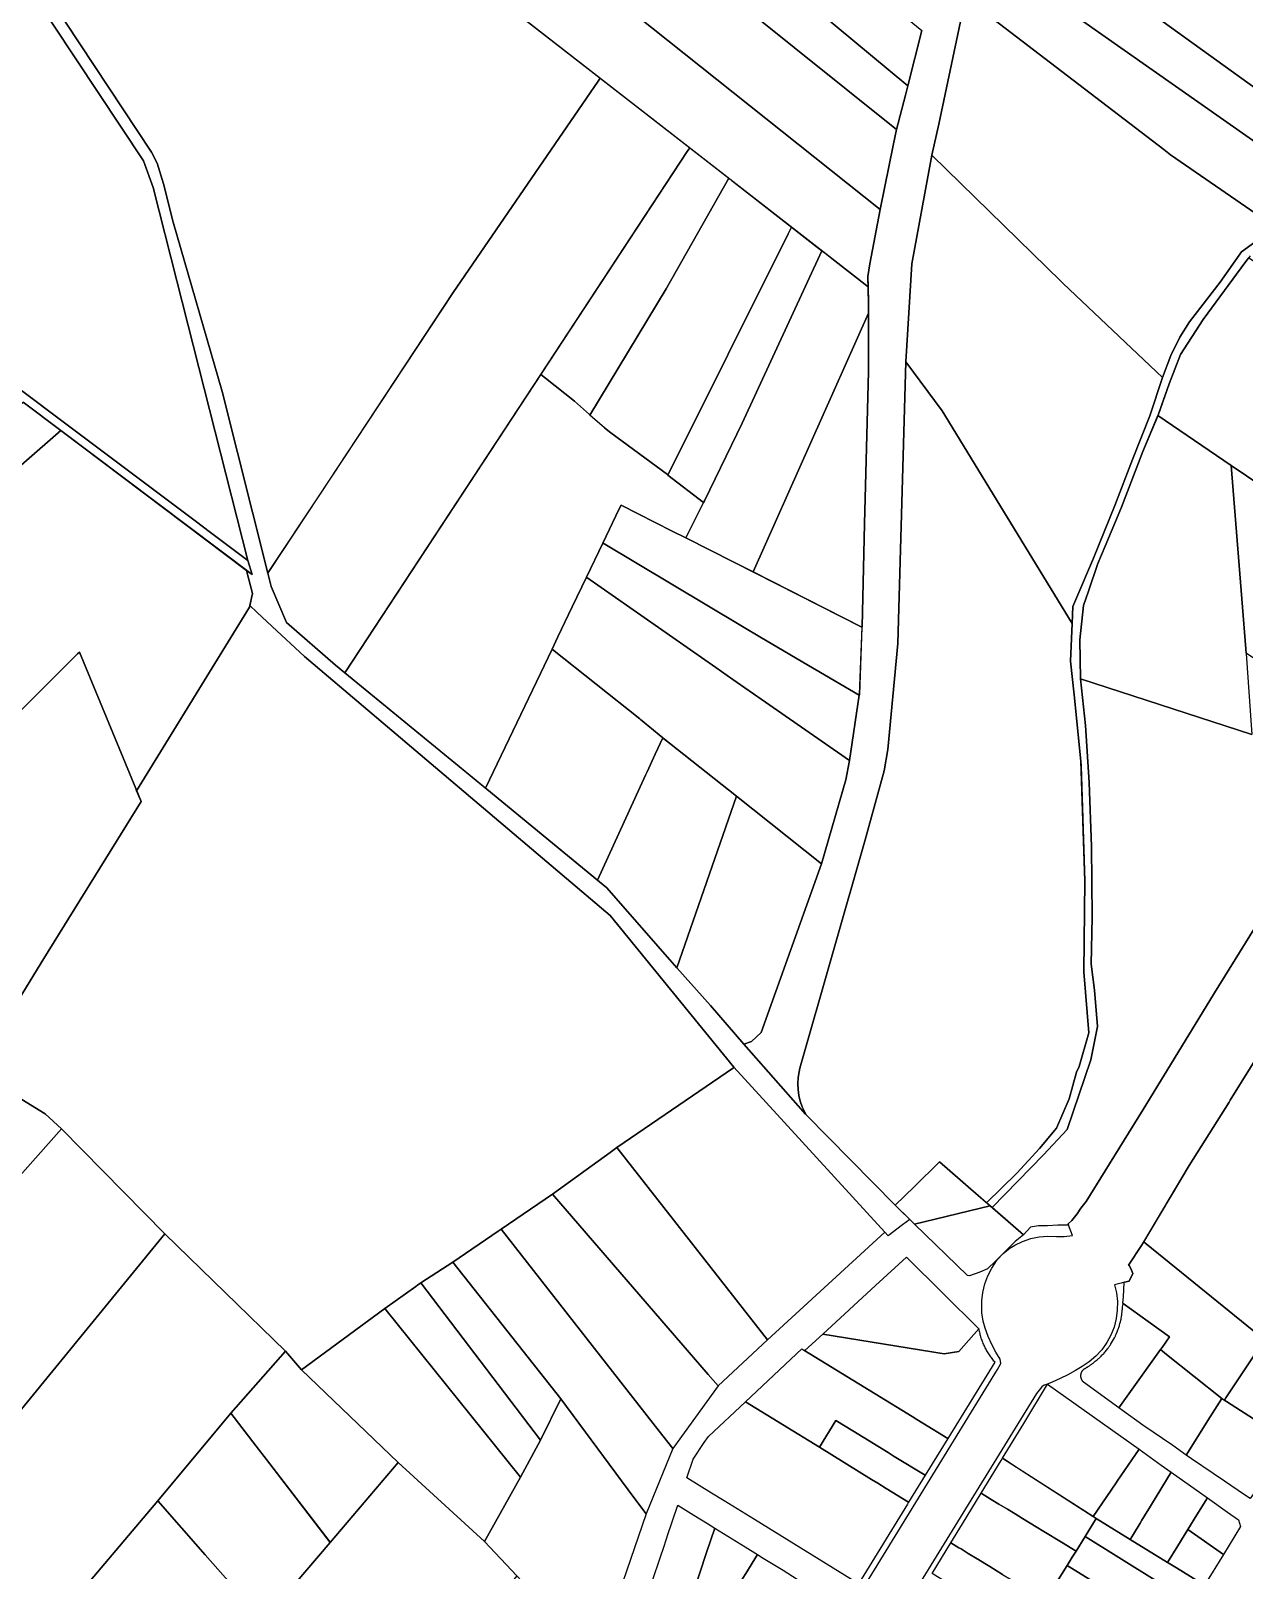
# Model space of a CAD drawing. Header units: metres. Extents: x 3 to 1005126, y 39 to 4383651.
# Drawn here: x 489941 to 490362, y 4371662 to 4372196 of the extents above; entities that cross this region are included whole.
import ezdxf

# ---------------------------------------------------------------- set-up
doc = ezdxf.new("R2010")
doc.units = ezdxf.units.M
doc.header["$MEASUREMENT"] = 0
doc.layers.add('TM_Llucmajor', color=7, linetype='Continuous')

msp = doc.modelspace()

# ---------------------------------------------------------------- linework, layer by layer
at = {"layer": 'TM_Llucmajor', "linetype": 'Continuous', "flags": 128}
for points in [[(489900.69, 4372367.37), (489964.04, 4372315.83), (489989.5, 4372356.96), (490000.4, 4372372.71), (490056.68, 4372333.04), (490047.35, 4372315.96), (490038.74, 4372292.18), (490029.42, 4372266.38), (490081.08, 4372224.07), (490082.29, 4372223.1), (490138.62, 4372179.23), (490137.89, 4372178.17), (490087.73, 4372104.92), (490024.07, 4372008.6), (490023.46, 4372007.69), (490007.61, 4372070.61), (489990.7, 4372129.3), (489990.7, 4372129.3), (489987.36, 4372142.64), (489985.13, 4372149.69), (489983.18, 4372153.59), (489933.53, 4372228.71)], [(489933.53, 4372228.71), (489983.18, 4372153.59), (489985.13, 4372149.69), (489987.36, 4372142.64), (489990.7, 4372129.3), (490007.61, 4372070.61), (490023.46, 4372007.69), (490024.62, 4372003.09), (490029.94, 4371990.6), (490046.95, 4371975.85), (490050.14, 4371973.23), (490099.31, 4371932.87), (490138.33, 4371900.84), (490140.86, 4371898.76), (490142.37, 4371897.04), (490162.7, 4371873.78), (490165.16, 4371871.02), (490176.79, 4371857.97), (490188.33, 4371844.6), (490209.69, 4371820.4), (490209.92, 4371820.17), (490240.79, 4371788.8), (490245.85, 4371783.89), (490243.31, 4371781.97), (490238.38, 4371778.24), (490237.26, 4371779.43), (490184.92, 4371836.66), (490142.03, 4371889.2), (490036.19, 4371978.88), (490024.98, 4371989.29), (490019.71, 4371994.18), (490017.21, 4371996.49), (490018.2, 4372000.66), (490016.14, 4372008.7), (490018.02, 4372007.29), (490016.59, 4372012.16), (489991.96, 4372108.97), (489983.73, 4372141.3), (489980.4, 4372150.53), (489941.31, 4372209.69)], [(489941.31, 4372209.69), (489980.4, 4372150.53), (489983.73, 4372141.3), (489991.96, 4372108.97), (490016.59, 4372012.16), (490003.67, 4372021.85), (489998.35, 4372025.83), (489892.35, 4372105.26)], [(490265.19, 4372207.07), (490255.89, 4372163.26), (490253.51, 4372152.49), (490246.61, 4372114.88), (490244.47, 4372080.95), (490241.72, 4371983.32), (490238.21, 4371946.61), (490236.94, 4371939.31), (490230.41, 4371915.33), (490207.75, 4371836.26), (490207.53, 4371835.03), (490207.21, 4371832.99), (490207.09, 4371830.94), (490207.09, 4371830.83), (490207.17, 4371828.88), (490207.45, 4371826.84), (490207.93, 4371824.84), (490208.59, 4371822.93), (490208.6, 4371822.89), (490208.69, 4371822.69), (490209.46, 4371821.02), (490209.92, 4371820.17), (490209.69, 4371820.4), (490188.33, 4371844.6), (490190.99, 4371845.5), (490194.35, 4371848.59), (490215.29, 4371907.03), (490223.7, 4371936.11), (490225.02, 4371942.8), (490225.03, 4371942.85), (490228.37, 4371965.46), (490228.38, 4371965.57), (490228.39, 4371965.76), (490229.31, 4371989.17), (490229.31, 4371989.19), (490230.22, 4372024.78), (490231.56, 4372077.55), (490231.56, 4372096.88), (490231.56, 4372097.78), (490231.56, 4372101.37), (490231.32, 4372110.49), (490232.05, 4372114.9), (490235.58, 4372133.66), (490240.21, 4372156.46), (490241.22, 4372161.42), (490244.34, 4372173.3), (490245.19, 4372176.51), (490249.99, 4372195.67)], [(490363.76, 4372117.64), (490360.7, 4372113.5), (490347.48, 4372095.61), (490339.66, 4372083.46), (490335.72, 4372073.3), (490331.86, 4372062.44), (490326.58, 4372049.89), (490319.15, 4372030.54), (490313.52, 4372017.04), (490311.02, 4372011.05), (490307.78, 4372001.49), (490306.02, 4371996.52), (490304.73, 4371984.65), (490304.97, 4371971.15), (490306.7, 4371955.01), (490308.02, 4371935.24), (490308.81, 4371913.11), (490309.07, 4371888.61), (490308.68, 4371872.27), (490309.86, 4371863.31), (490310.92, 4371850.66), (490308.6, 4371839.15), (490300.37, 4371815.09), (490292.21, 4371806.27), (490274.44, 4371787.97), (490273.71, 4371788.6), (490272.47, 4371789.68), (490282.99, 4371799.94), (490290.74, 4371808.46), (490296.69, 4371815.49), (490301.04, 4371825.63), (490303.57, 4371834.86), (490304.51, 4371836.82), (490307.87, 4371848.49), (490306.13, 4371869.62), (490306.48, 4371901.18), (490305.14, 4371942.62), (490302.75, 4371965.55), (490301.56, 4371977.27), (490302.13, 4371990.34), (490302.36, 4371996.15), (490303.41, 4371998.61), (490309.47, 4372012.88), (490316.94, 4372031.13), (490322.97, 4372047.12), (490328.96, 4372062.23), (490333.42, 4372075.47), (490336.29, 4372083.18), (490339.38, 4372089.43), (490342.75, 4372094.82), (490353.33, 4372108.55), (490360.81, 4372119.01), (490372.59, 4372127.62)], [(489892.35, 4372105.26), (489998.35, 4372025.83), (490003.67, 4372021.85), (490016.59, 4372012.16), (490018.02, 4372007.29), (489951.75, 4372057.19), (489938.7, 4372066.93)], [(490367.19, 4371887.85), (490351.46, 4371862.35), (490349.84, 4371859.71), (490326.7, 4371821.99), (490306.95, 4371790.1), (490305.11, 4371787.73), (490303.82, 4371785.87), (490301.96, 4371783.52), (490300.74, 4371782.34), (490300.89, 4371781.95), (490297.11, 4371781.95), (490293.55, 4371781.72), (490290.46, 4371781.72), (490287.67, 4371781.19), (490285.28, 4371778.56), (490274.44, 4371787.97), (490292.21, 4371806.27), (490300.37, 4371815.09), (490308.6, 4371839.15), (490310.92, 4371850.66), (490309.86, 4371863.31), (490308.68, 4371872.27), (490309.07, 4371888.61), (490308.81, 4371913.11), (490308.02, 4371935.24), (490306.7, 4371955.01), (490304.97, 4371971.15), (490364.3, 4371951.9)], [(490209.34, 4371623.08), (490276.2, 4371731.95), (490276.85, 4371733), (490277.44, 4371733.97), (490277.17, 4371735.53), (490275.67, 4371737.96), (490274.26, 4371740.61), (490273.04, 4371743.35), (490272.01, 4371746.17), (490271.33, 4371748.63), (490270.87, 4371751.59), (490270.77, 4371754.59), (490270.82, 4371755.65), (490271.19, 4371758.63), (490271.89, 4371761.54), (490272.92, 4371764.36), (490274.26, 4371767.04), (490275.89, 4371769.56), (490276.13, 4371769.86), (490278.19, 4371772.04), (490280.54, 4371773.89), (490282.24, 4371774.94), (490284.94, 4371776.25), (490287.78, 4371777.23), (490290.71, 4371777.86), (490293.69, 4371778.12), (490296.69, 4371778.03), (490298.89, 4371777.99), (490299.29, 4371777.95), (490302.24, 4371778.37), (490300.89, 4371781.95), (490300.74, 4371782.34), (490301.96, 4371783.52), (490303.82, 4371785.87), (490305.11, 4371787.73), (490306.95, 4371790.1), (490326.7, 4371821.99), (490349.84, 4371859.71), (490351.46, 4371862.35), (490367.19, 4371887.85)], [(490370.95, 4371847.83), (490356.88, 4371825.18), (490356.45, 4371824.48), (490342.68, 4371802.59), (490326.08, 4371774.81), (490321.64, 4371768.02), (490321.98, 4371767.77), (490322.61, 4371766.34), (490323.16, 4371765.11), (490321.87, 4371762.5), (490320.19, 4371762.1), (490319.05, 4371761.82), (490316.77, 4371761.24), (490316.92, 4371760.72), (490317.43, 4371758.47), (490317.78, 4371755.5), (490317.75, 4371752.5), (490317.36, 4371749.53), (490316.61, 4371746.62), (490315.52, 4371743.83), (490314.08, 4371741.2), (490312.34, 4371738.76), (490310.31, 4371736.55), (490308.03, 4371734.61), (490305.52, 4371732.96), (490303.25, 4371731.56), (490300.63, 4371730.1), (490297.95, 4371728.76), (490295.21, 4371727.55), (490293.19, 4371726.76), (490292.41, 4371726.46), (490291.63, 4371725.92), (490289.75, 4371723.61), (490216.55, 4371604.62)], [(490278.03, 4371660.95), (490273.58, 4371663.66), (490271.89, 4371664.69), (490269.4, 4371666.21), (490269.18, 4371666.34), (490266.11, 4371668.22), (490264.37, 4371669.28), (490263.61, 4371669.74), (490263.61, 4371669.74), (490262.88, 4371670.19), (490260.1, 4371671.88), (490264.12, 4371678.46), (490270.59, 4371689.06), (490274.1, 4371686.92), (490276.75, 4371685.3), (490279.67, 4371683.52), (490282.37, 4371681.87), (490284.95, 4371680.3), (490289.68, 4371677.41), (490292.27, 4371675.82), (490298.38, 4371672.09), (490303.44, 4371669), (490302.1, 4371666.86), (490300.35, 4371664.05), (490294.92, 4371655.31)]]:
    msp.add_lwpolyline(points, dxfattribs=at)
for points in [[(490245.19, 4372176.51), (490056.68, 4372333.04), (490066.16, 4372346.17), (490207.6, 4372230.37), (490249.99, 4372195.67), (490245.19, 4372176.51)], [(490241.22, 4372161.42), (490047.71, 4372316.61), (490056.68, 4372333.04), (490245.19, 4372176.51), (490244.34, 4372173.3), (490241.22, 4372161.42)], [(490235.58, 4372133.66), (490072.12, 4372263.96), (490070.65, 4372265.13), (490038.74, 4372292.18), (490047.35, 4372315.96), (490047.71, 4372316.61), (490241.22, 4372161.42), (490240.21, 4372156.46), (490235.58, 4372133.66)], [(490274.23, 4372245.65), (490276.61, 4372255.26), (490328.6, 4372319.4), (490331.07, 4372317.59), (490436.55, 4372240.5), (490499.3, 4372193.31), (490466.34, 4372189.53), (490458.5, 4372186.2), (490446.57, 4372178.64), (490423.12, 4372160.67), (490403.85, 4372148.16), (490273.38, 4372242.2), (490274.23, 4372245.65)], [(490082.29, 4372223.1), (490081.08, 4372224.07), (490029.42, 4372266.38), (490038.74, 4372292.18), (490070.65, 4372265.13), (490072.12, 4372263.96), (490235.58, 4372133.66), (490232.05, 4372114.9), (490231.32, 4372110.49), (490231.41, 4372106.95), (490219.92, 4372115.91), (490082.29, 4372223.1)], [(490273.38, 4372242.2), (490403.85, 4372148.16), (490397.52, 4372143.89), (490390.51, 4372139.48), (490390.06, 4372139.8), (490269.08, 4372224.82), (490273.38, 4372242.2)], [(490372.59, 4372127.62), (490336.22, 4372152.63), (490333.84, 4372154.46), (490265.19, 4372207.07), (490269.08, 4372224.82), (490390.06, 4372139.8), (490390.51, 4372139.48), (490385.34, 4372135.97), (490372.59, 4372127.62)], [(490333.42, 4372075.47), (490298.94, 4372108.11), (490298.34, 4372108.7), (490253.51, 4372152.49), (490255.89, 4372163.26), (490265.19, 4372207.07), (490333.84, 4372154.46), (490336.22, 4372152.63), (490372.59, 4372127.62), (490360.81, 4372119.01), (490353.33, 4372108.55), (490342.75, 4372094.82), (490339.38, 4372089.43), (490336.29, 4372083.18), (490333.42, 4372075.47)], [(490050.14, 4371973.23), (490046.95, 4371975.85), (490029.94, 4371990.6), (490024.62, 4372003.09), (490023.46, 4372007.69), (490024.07, 4372008.6), (490041.2, 4372034.52), (490087.73, 4372104.92), (490137.89, 4372178.17), (490138.62, 4372179.23), (490169.63, 4372155.08), (490168.76, 4372153.75), (490050.14, 4371973.23)], [(490161.52, 4372106.16), (490135.07, 4372062.49), (490134.91, 4372062.63), (490129.66, 4372067.31), (490119.62, 4372075.24), (490118.02, 4372076.53), (490168.76, 4372153.75), (490169.63, 4372155.08), (490183.19, 4372144.52), (490161.52, 4372106.16)], [(490302.13, 4371990.34), (490257.12, 4372063.9), (490244.47, 4372080.95), (490246.61, 4372114.88), (490253.51, 4372152.49), (490298.34, 4372108.7), (490298.94, 4372108.11), (490333.42, 4372075.47), (490328.96, 4372062.23), (490322.97, 4372047.12), (490316.94, 4372031.13), (490309.47, 4372012.88), (490303.41, 4371998.61), (490302.36, 4371996.15), (490302.13, 4371990.34)], [(490161.52, 4372106.16), (490183.19, 4372144.52), (490183.35, 4372144.39), (490184.25, 4372143.69), (490184.92, 4372143.17), (490204.88, 4372127.62), (490203.72, 4372125.21), (490162.08, 4372041.7), (490161.88, 4372041.86), (490142.27, 4372056.39), (490140.05, 4372058.04), (490135.95, 4372061.7), (490135.07, 4372062.49), (490161.52, 4372106.16)], [(490187.8, 4372059.67), (490174.69, 4372032.79), (490174.38, 4372032.17), (490162.08, 4372041.7), (490203.72, 4372125.21), (490204.88, 4372127.62), (490213.94, 4372120.56), (490215.42, 4372119.41), (490187.8, 4372059.67)], [(490191.58, 4372008.2), (490191.56, 4372008.16), (490184.93, 4372011.51), (490168.23, 4372019.95), (490174.38, 4372032.17), (490174.69, 4372032.79), (490187.8, 4372059.67), (490215.42, 4372119.41), (490216.53, 4372118.55), (490219.92, 4372115.91), (490231.41, 4372106.95), (490231.56, 4372101.37), (490231.56, 4372097.78), (490191.58, 4372008.2)], [(490362.61, 4372116.09), (490363.28, 4372117), (490397.34, 4372095.12), (490434.96, 4372072.39), (490428.44, 4372062.74), (490394.32, 4372019.95), (490357.24, 4372045.08), (490331.8, 4372062.31), (490331.86, 4372062.44), (490333.04, 4372065.76), (490335.72, 4372073.3), (490339.66, 4372083.46), (490347.48, 4372095.61), (490360.7, 4372113.5), (490362.61, 4372116.09)], [(490191.58, 4372008.2), (490231.56, 4372097.78), (490231.56, 4372096.88), (490231.56, 4372077.55), (490230.22, 4372024.78), (490229.31, 4371989.19), (490229.31, 4371989.17), (490229.3, 4371989.07), (490191.56, 4372008.16), (490191.58, 4372008.2)], [(490163.59, 4372022.3), (490145.82, 4372031.28), (490145.21, 4372029.99), (490139.53, 4372018.15), (490133.85, 4372006.31), (490128.94, 4371996.06), (490123.99, 4371985.73), (490121.94, 4371981.46), (490098.83, 4371933.26), (490050.14, 4371973.23), (490118.02, 4372076.53), (490119.62, 4372075.24), (490129.66, 4372067.31), (490140.05, 4372058.04), (490142.27, 4372056.39), (490161.88, 4372041.86), (490162.08, 4372041.7), (490174.38, 4372032.17), (490168.23, 4372019.95), (490163.59, 4372022.3)], [(490207.53, 4371835.03), (490207.75, 4371836.26), (490230.41, 4371915.33), (490236.94, 4371939.31), (490238.21, 4371946.61), (490241.72, 4371983.32), (490244.47, 4372080.95), (490257.12, 4372063.9), (490302.13, 4371990.34), (490301.56, 4371977.27), (490302.75, 4371965.55), (490305.14, 4371942.62), (490305.2, 4371940.89), (490306.48, 4371901.18), (490306.13, 4371869.62), (490307.87, 4371848.49), (490304.51, 4371836.82), (490303.57, 4371834.86), (490301.04, 4371825.63), (490296.69, 4371815.49), (490290.74, 4371808.46), (490282.99, 4371799.94), (490272.47, 4371789.68), (490263.34, 4371797.6), (490256.19, 4371803.82), (490247.38, 4371795.23), (490240.79, 4371788.8), (490209.92, 4371820.17), (490209.46, 4371821.02), (490208.69, 4371822.69), (490208.6, 4371822.89), (490208.59, 4371822.93), (490207.93, 4371824.84), (490207.45, 4371826.84), (490207.17, 4371828.88), (490207.09, 4371830.83), (490207.09, 4371830.94), (490207.21, 4371832.99), (490207.53, 4371835.03)], [(489775.31, 4371912.54), (489767.83, 4371916.46), (489938.7, 4372066.93), (489951.75, 4372057.19), (489870.13, 4371985.94), (489778.56, 4371907.53), (489778.05, 4371910.05), (489775.31, 4371912.54)], [(490357.24, 4372045.08), (490362.28, 4371981.57), (490364.3, 4371951.9), (490304.97, 4371971.15), (490304.73, 4371984.65), (490306.02, 4371996.52), (490307.78, 4372001.49), (490311.02, 4372011.05), (490313.52, 4372017.04), (490319.15, 4372030.54), (490326.58, 4372049.89), (490331.8, 4372062.31), (490357.24, 4372045.08)], [(489978.02, 4371932.38), (489977.72, 4371933.11), (489958.22, 4371980.4), (489957.57, 4371979.75), (489899.19, 4371921.6), (489847.5, 4371870.82), (489815.71, 4371888.01), (489810.04, 4371891.08), (489778.56, 4371907.53), (489870.13, 4371985.94), (489951.75, 4372057.19), (490016.14, 4372008.7), (490018.2, 4372000.66), (490017.09, 4371995.95), (489978.02, 4371932.38)], [(490418.82, 4371969.62), (490406.89, 4371949.9), (490406.48, 4371950.15), (490362.39, 4371980.02), (490362.28, 4371981.57), (490357.24, 4372045.08), (490394.32, 4372019.95), (490403.61, 4372013.2), (490433.49, 4371992.87), (490432.09, 4371991.17), (490428.78, 4371986.09), (490418.82, 4371969.62)], [(490168.23, 4372019.95), (490184.93, 4372011.51), (490229.3, 4371989.07), (490228.39, 4371965.76), (490228.38, 4371965.57), (490228.37, 4371965.46), (490213.02, 4371974.48), (490212.79, 4371974.61), (490193.94, 4371985.69), (490188.43, 4371988.94), (490187.29, 4371989.61), (490139.66, 4372018.07), (490139.53, 4372018.15), (490145.21, 4372029.99), (490145.82, 4372031.28), (490163.59, 4372022.3), (490168.23, 4372019.95)], [(490139.66, 4372018.07), (490187.29, 4371989.61), (490188.43, 4371988.94), (490193.94, 4371985.69), (490212.79, 4371974.61), (490213.02, 4371974.48), (490228.37, 4371965.46), (490225.03, 4371942.85), (490195.83, 4371963.08), (490184.57, 4371970.93), (490178.68, 4371975.04), (490134.03, 4372006.19), (490133.85, 4372006.31), (490139.53, 4372018.15), (490139.66, 4372018.07)], [(490160.3, 4371950.72), (490154.54, 4371955.46), (490153.14, 4371956.61), (490152.72, 4371956.96), (490152.32, 4371957.23), (490122.11, 4371981.32), (490121.94, 4371981.46), (490123.99, 4371985.73), (490128.94, 4371996.06), (490133.85, 4372006.31), (490134.03, 4372006.19), (490178.68, 4371975.04), (490184.57, 4371970.93), (490195.83, 4371963.08), (490225.03, 4371942.85), (490225.02, 4371942.8), (490223.7, 4371936.11), (490215.29, 4371907.03), (490185.81, 4371930.44), (490162.59, 4371948.83), (490160.3, 4371950.72)], [(490024.98, 4371989.29), (490036.19, 4371978.88), (490142.03, 4371889.2), (490184.92, 4371836.66), (490184.84, 4371836.37), (490144.36, 4371808.76), (490142.08, 4371807.11), (490122.09, 4371792.68), (490104.29, 4371780.55), (490103.26, 4371779.84), (490087.56, 4371769.08), (490076.49, 4371761.98), (490075.32, 4371761.13), (490074.72, 4371760.7), (490064.04, 4371753), (490035.15, 4371731.81), (490029.54, 4371738.2), (489987.75, 4371778.95), (489951.99, 4371815.27), (489946.32, 4371820.45), (489922.02, 4371835.41), (489945.92, 4371874.29), (489979.56, 4371928.63), (489978.02, 4371932.38), (490017.09, 4371995.95), (490017.21, 4371996.49), (490019.71, 4371994.18), (490024.98, 4371989.29)], [(490137.64, 4371901.41), (490099.31, 4371932.87), (490098.83, 4371933.26), (490121.94, 4371981.46), (490122.11, 4371981.32), (490152.32, 4371957.23), (490152.72, 4371956.96), (490153.14, 4371956.61), (490160.3, 4371950.72), (490157.71, 4371945.07), (490154.89, 4371938.95), (490154.33, 4371937.72), (490137.64, 4371901.41)], [(489907.75, 4371841.71), (489847.5, 4371870.82), (489899.19, 4371921.6), (489957.57, 4371979.75), (489958.22, 4371980.4), (489977.72, 4371933.11), (489979.56, 4371928.63), (489945.92, 4371874.29), (489922.02, 4371835.41), (489907.75, 4371841.71)], [(490160.59, 4371950.48), (490162.59, 4371948.83), (490185.81, 4371930.44), (490165.16, 4371871.02), (490162.7, 4371873.78), (490142.37, 4371897.04), (490140.86, 4371898.76), (490138.33, 4371900.84), (490137.64, 4371901.41), (490154.33, 4371937.72), (490154.89, 4371938.95), (490157.71, 4371945.07), (490160.3, 4371950.72), (490160.59, 4371950.48)], [(490188.33, 4371844.6), (490176.79, 4371857.97), (490165.16, 4371871.02), (490185.81, 4371930.44), (490215.29, 4371907.03), (490194.35, 4371848.59), (490190.99, 4371845.5), (490188.33, 4371844.6)], [(490356.88, 4371825.18), (490370.95, 4371847.83), (490372.11, 4371850.22), (490372.61, 4371851.04), (490372.98, 4371850.77), (490378.94, 4371846.31), (490408.14, 4371824.51), (490416.6, 4371818.2), (490415.94, 4371817.27), (490368.78, 4371742.15), (490327.78, 4371775.44), (490326.88, 4371776.15), (490342.68, 4371802.59), (490356.45, 4371824.48), (490356.88, 4371825.18)], [(489862.68, 4371714.72), (489821.77, 4371751.56), (489866.01, 4371797.93), (489907.75, 4371841.71), (489922.02, 4371835.41), (489946.32, 4371820.45), (489951.99, 4371815.27), (489862.68, 4371714.72)], [(490196.6, 4371742.15), (490144.36, 4371808.76), (490184.84, 4371836.37), (490184.92, 4371836.66), (490237.26, 4371779.43), (490196.6, 4371742.15)], [(489901.32, 4371673.22), (489862.68, 4371714.72), (489951.99, 4371815.27), (489987.75, 4371778.95), (489901.32, 4371673.22)], [(490415.94, 4371817.27), (490416.6, 4371818.2), (490443.12, 4371798.4), (490442.6, 4371797.67), (490442.21, 4371797.12), (490406.41, 4371746.09), (490378.13, 4371707.16), (490377.76, 4371706.57), (490377.5, 4371706.73), (490355.57, 4371720.85), (490354.85, 4371721.31), (490355.29, 4371722.04), (490368.78, 4371742.15), (490415.94, 4371817.27)], [(490176.04, 4371730.2), (490122.09, 4371792.68), (490142.08, 4371807.11), (490144.36, 4371808.76), (490196.6, 4371742.15), (490179.49, 4371726.2), (490176.04, 4371730.2)], [(490247.49, 4371782.3), (490240.79, 4371788.8), (490247.38, 4371795.23), (490256.19, 4371803.82), (490263.34, 4371797.6), (490266.07, 4371795.23), (490273.71, 4371788.6), (490247.49, 4371782.3)], [(490159.05, 4371710.58), (490104.29, 4371780.55), (490122.09, 4371792.68), (490176.04, 4371730.2), (490179.49, 4371726.2), (490163.77, 4371704.57), (490159.05, 4371710.58)], [(490279.08, 4371773.02), (490275.66, 4371769.55), (490272.76, 4371766.82), (490270.14, 4371765.63), (490266.6, 4371764.37), (490265.84, 4371764.51), (490247.49, 4371782.3), (490273.71, 4371788.6), (490285.28, 4371778.56), (490282.31, 4371776.29), (490279.08, 4371773.02)], [(489941.68, 4371631.98), (489901.32, 4371673.22), (489987.75, 4371778.95), (490029.54, 4371738.2), (490010.61, 4371716.83), (489985.32, 4371686.47), (489960.62, 4371657.15), (489941.68, 4371631.98)], [(490124.98, 4371721.77), (490087.56, 4371769.08), (490103.26, 4371779.84), (490104.29, 4371780.55), (490159.05, 4371710.58), (490163.77, 4371704.57), (490154.52, 4371681.89), (490150.3, 4371687.58), (490124.98, 4371721.77)], [(490322.61, 4371766.34), (490321.98, 4371767.77), (490321.64, 4371768.02), (490326.08, 4371774.81), (490326.88, 4371776.15), (490327.78, 4371775.44), (490368.78, 4371742.15), (490355.29, 4371722.04), (490354.85, 4371721.31), (490354.74, 4371721.38), (490354.01, 4371721.86), (490334.78, 4371737.15), (490332.72, 4371738.79), (490333.23, 4371739.51), (490335.87, 4371743.19), (490328.46, 4371748.51), (490319.72, 4371754.79), (490319.61, 4371754.87), (490319.86, 4371757.13), (490320.17, 4371762.07), (490320.19, 4371762.1), (490321.87, 4371762.5), (490323.16, 4371765.11), (490322.61, 4371766.34)], [(490117.91, 4371707.44), (490076.49, 4371761.98), (490087.56, 4371769.08), (490124.98, 4371721.77), (490117.91, 4371707.44)], [(490233.97, 4371760.98), (490244.71, 4371770.85), (490257.39, 4371758.26), (490269.75, 4371745.98), (490262.88, 4371738.1), (490257.72, 4371737.31), (490215.68, 4371744.18), (490233.97, 4371760.98)], [(490111.02, 4371694.67), (490064.04, 4371753), (490074.72, 4371760.7), (490075.32, 4371761.13), (490076.49, 4371761.98), (490117.91, 4371707.44), (490111.02, 4371694.67)], [(490068.64, 4371699.69), (490035.15, 4371731.81), (490064.04, 4371753), (490111.02, 4371694.67), (490098.53, 4371672.36), (490068.64, 4371699.69)], [(490319.09, 4371749.63), (490319.18, 4371750.13), (490319.21, 4371750.31), (490319.24, 4371750.5), (490319.26, 4371750.68), (490319.29, 4371750.87), (490319.31, 4371751.04), (490319.34, 4371751.27), (490319.35, 4371751.39), (490319.37, 4371751.5), (490319.37, 4371751.57), (490319.41, 4371751.82), (490319.44, 4371752.13), (490319.48, 4371752.48), (490319.52, 4371752.85), (490319.55, 4371753.22), (490319.59, 4371753.59), (490319.64, 4371754.07), (490319.72, 4371754.79), (490328.46, 4371748.51), (490335.87, 4371743.19), (490333.23, 4371739.51), (490332.72, 4371738.79), (490322.86, 4371725.07), (490318.27, 4371718.67), (490306.07, 4371727.51), (490305.98, 4371727.59), (490305.92, 4371727.66), (490305.85, 4371727.74), (490305.81, 4371727.8), (490305.79, 4371727.82), (490305.72, 4371727.9), (490305.66, 4371727.99), (490305.6, 4371728.09), (490305.54, 4371728.17), (490305.49, 4371728.25), (490305.45, 4371728.32), (490305.41, 4371728.41), (490305.36, 4371728.51), (490305.32, 4371728.63), (490305.27, 4371728.75), (490305.23, 4371728.87), (490305.2, 4371728.99), (490305.17, 4371729.1), (490305.15, 4371729.24), (490305.14, 4371729.33), (490305.12, 4371729.44), (490305.12, 4371729.55), (490305.11, 4371729.66), (490305.12, 4371729.78), (490305.12, 4371729.9), (490305.14, 4371730.03), (490305.15, 4371730.15), (490305.17, 4371730.26), (490305.21, 4371730.46), (490305.23, 4371730.55), (490305.26, 4371730.63), (490305.29, 4371730.72), (490305.31, 4371730.8), (490305.34, 4371730.88), (490305.38, 4371730.96), (490305.41, 4371731.03), (490305.45, 4371731.11), (490305.49, 4371731.18), (490305.54, 4371731.26), (490305.6, 4371731.35), (490305.66, 4371731.45), (490305.74, 4371731.56), (490305.83, 4371731.67), (490305.92, 4371731.77), (490306.02, 4371731.87), (490306.11, 4371731.95), (490306.19, 4371732.02), (490306.27, 4371732.08), (490306.34, 4371732.13), (490306.41, 4371732.17), (490306.48, 4371732.22), (490306.57, 4371732.28), (490306.67, 4371732.34), (490306.78, 4371732.41), (490306.8, 4371732.42), (490306.91, 4371732.48), (490307.05, 4371732.57), (490307.2, 4371732.66), (490307.37, 4371732.76), (490307.53, 4371732.87), (490307.7, 4371732.97), (490308.06, 4371733.21), (490308.26, 4371733.34), (490308.46, 4371733.48), (490308.64, 4371733.6), (490308.79, 4371733.71), (490308.92, 4371733.81), (490309.06, 4371733.9), (490309.2, 4371734.01), (490309.35, 4371734.12), (490309.52, 4371734.25), (490309.7, 4371734.39), (490309.9, 4371734.55), (490310.13, 4371734.74), (490310.42, 4371734.97), (490310.81, 4371735.31), (490311.9, 4371736.32), (490312.15, 4371736.56), (490312.41, 4371736.82), (490312.67, 4371737.09), (490312.92, 4371737.35), (490313.15, 4371737.6), (490313.38, 4371737.86), (490313.61, 4371738.13), (490313.87, 4371738.43), (490314.12, 4371738.74), (490314.34, 4371739.03), (490314.53, 4371739.27), (490314.68, 4371739.48), (490314.81, 4371739.66), (490314.93, 4371739.84), (490315.06, 4371740.02), (490315.2, 4371740.22), (490315.35, 4371740.46), (490315.48, 4371740.66), (490315.55, 4371740.76), (490315.79, 4371741.17), (490316.1, 4371741.7), (490316.44, 4371742.29), (490316.74, 4371742.85), (490316.97, 4371743.28), (490316.98, 4371743.3), (490317.07, 4371743.5), (490317.17, 4371743.7), (490317.35, 4371744.09), (490317.71, 4371744.95), (490317.87, 4371745.34), (490317.98, 4371745.64), (490318.08, 4371745.89), (490318.16, 4371746.13), (490318.19, 4371746.21), (490318.26, 4371746.42), (490318.37, 4371746.79), (490318.47, 4371747.17), (490318.5, 4371747.26), (490318.66, 4371747.83), (490318.82, 4371748.44), (490318.95, 4371748.98), (490319.04, 4371749.39), (490319.09, 4371749.63)], [(490209.47, 4371738.48), (490215.68, 4371744.18), (490257.72, 4371737.31), (490262.88, 4371738.1), (490269.75, 4371745.98), (490269.82, 4371745.59), (490269.9, 4371745.19), (490269.99, 4371744.8), (490270.08, 4371744.41), (490270.18, 4371744.02), (490270.28, 4371743.63), (490270.4, 4371743.24), (490270.52, 4371742.85), (490270.64, 4371742.46), (490270.78, 4371742.08), (490270.92, 4371741.7), (490271.07, 4371741.32), (490271.22, 4371740.94), (490271.38, 4371740.57), (490271.55, 4371740.2), (490271.72, 4371739.83), (490271.9, 4371739.46), (490272.09, 4371739.1), (490272.28, 4371738.74), (490272.48, 4371738.39), (490272.68, 4371738.03), (490272.89, 4371737.69), (490273.11, 4371737.34), (490273.33, 4371737), (490273.56, 4371736.67), (490273.79, 4371736.34), (490274.03, 4371736.01), (490274.28, 4371735.69), (490274.52, 4371735.37), (490274.78, 4371735.06), (490275.04, 4371734.75), (490275.3, 4371734.45), (490258.99, 4371707.98), (490250.37, 4371713.29), (490248.31, 4371714.55), (490246.65, 4371715.58), (490233.84, 4371723.46), (490209.16, 4371738.65), (490209.47, 4371738.48)], [(490019.44, 4371705.34), (490010.61, 4371716.83), (490029.54, 4371738.2), (490035.15, 4371731.81), (490068.64, 4371699.69), (490045.06, 4371672.01), (490022.99, 4371700.72), (490019.44, 4371705.34)], [(490208.46, 4371739.07), (490209.16, 4371738.65), (490233.84, 4371723.46), (490246.65, 4371715.58), (490248.31, 4371714.55), (490250.37, 4371713.29), (490258.99, 4371707.98), (490251.17, 4371695.25), (490240.48, 4371701.82), (490238.36, 4371703.13), (490226.09, 4371710.68), (490220.29, 4371714.25), (490214.53, 4371704.95), (490188.93, 4371720.71), (490208.46, 4371739.07)], [(490334.78, 4371737.15), (490354.01, 4371721.86), (490349.16, 4371714.22), (490342.37, 4371703.54), (490341.57, 4371702.27), (490336.93, 4371705.57), (490326.57, 4371712.66), (490319.55, 4371717.74), (490318.27, 4371718.67), (490322.86, 4371725.07), (490332.72, 4371738.79), (490334.78, 4371737.15)], [(490285.34, 4371713.23), (490293.62, 4371726.8), (490325.32, 4371704.26), (490317.75, 4371693.2), (490317.35, 4371692.6), (490309.37, 4371680.95), (490283.78, 4371697.43), (490277.98, 4371701.17), (490285.34, 4371713.23)], [(490089.15, 4371554.27), (490050.88, 4371575.37), (490043.46, 4371580), (490047.52, 4371584.99), (490059.15, 4371599.57), (490059.19, 4371599.62), (490054.15, 4371604.09), (490069.96, 4371623.67), (490070.87, 4371624.82), (490076.47, 4371620.35), (490092.53, 4371605.73), (490124.72, 4371644.37), (490109.75, 4371660.4), (490098.53, 4371672.36), (490111.02, 4371694.67), (490117.91, 4371707.44), (490124.98, 4371721.77), (490150.3, 4371687.58), (490154.52, 4371681.89), (490107.29, 4371544.27), (490102.12, 4371547.12), (490102.77, 4371548.16), (490090.14, 4371555.86), (490089.15, 4371554.27)], [(490188.93, 4371720.71), (490214.53, 4371704.95), (490232.62, 4371693.81), (490234.79, 4371692.48), (490237.66, 4371690.71), (490245.44, 4371685.92), (490245.01, 4371685.21), (490228.11, 4371657.71), (490192.1, 4371679.92), (490181.54, 4371686.44), (490177.18, 4371689.12), (490168.66, 4371694.38), (490170.78, 4371700.81), (490174.68, 4371706.57), (490176.11, 4371708.67), (490188.93, 4371720.71)], [(490343.48, 4371700.96), (490341.57, 4371702.27), (490342.37, 4371703.54), (490349.16, 4371714.22), (490354.01, 4371721.86), (490355.57, 4371720.85), (490377.5, 4371706.73), (490375.09, 4371703.31), (490373.88, 4371701.59), (490373.77, 4371701.43), (490372.76, 4371700), (490372.18, 4371699.18), (490364.66, 4371688.51), (490364.55, 4371688.35), (490363.72, 4371687.17), (490361.84, 4371688.45), (490354.86, 4371693.21), (490351.01, 4371695.83), (490343.48, 4371700.96)], [(490044.58, 4371672.63), (490045.06, 4371672.01), (490032.95, 4371657.74), (490031.62, 4371656.17), (490022.34, 4371645.24), (490021.41, 4371646.21), (490017.59, 4371650.24), (490011.44, 4371656.7), (490010.52, 4371657.75), (490001.77, 4371667.73), (489985.32, 4371686.47), (490010.61, 4371716.83), (490019.44, 4371705.34), (490022.99, 4371700.72), (490044.58, 4371672.63)], [(490232.62, 4371693.81), (490214.53, 4371704.95), (490220.29, 4371714.25), (490226.09, 4371710.68), (490238.36, 4371703.13), (490240.48, 4371701.82), (490251.17, 4371695.25), (490245.44, 4371685.92), (490237.66, 4371690.71), (490234.79, 4371692.48), (490232.62, 4371693.81)], [(490310.44, 4371680.26), (490309.37, 4371680.95), (490317.35, 4371692.6), (490317.75, 4371693.2), (490325.32, 4371704.26), (490332.98, 4371698.81), (490336.42, 4371696.37), (490329.56, 4371685.12), (490329.2, 4371684.52), (490327.19, 4371681.23), (490326.29, 4371679.75), (490325.66, 4371678.72), (490323.32, 4371674.87), (490322.19, 4371673.03), (490310.44, 4371680.26)], [(490045.06, 4371672.01), (490068.64, 4371699.69), (490098.53, 4371672.36), (490109.75, 4371660.4), (490076.47, 4371620.35), (490070.87, 4371624.82), (490069.96, 4371623.67), (490061.42, 4371631.7), (490057.47, 4371635.35), (490056.02, 4371636.69), (490053.24, 4371639.25), (490043.54, 4371647.84), (490032.95, 4371657.74), (490045.06, 4371672.01)], [(490274.1, 4371686.92), (490270.59, 4371689.06), (490277.5, 4371700.38), (490277.98, 4371701.17), (490309.37, 4371680.95), (490310.44, 4371680.26), (490306.56, 4371674.03), (490303.44, 4371669), (490298.38, 4371672.09), (490292.27, 4371675.82), (490289.68, 4371677.41), (490284.95, 4371680.3), (490282.37, 4371681.87), (490279.67, 4371683.52), (490276.75, 4371685.3), (490274.1, 4371686.92)], [(490335.13, 4371665.07), (490322.19, 4371673.03), (490323.32, 4371674.87), (490325.66, 4371678.72), (490326.29, 4371679.75), (490327.19, 4371681.23), (490329.2, 4371684.52), (490329.56, 4371685.12), (490336.42, 4371696.37), (490348.96, 4371687.46), (490345.3, 4371681.54), (490342.19, 4371676.49), (490338.72, 4371670.87), (490335.13, 4371665.07)], [(490354.51, 4371667.84), (490342.19, 4371676.49), (490345.3, 4371681.54), (490348.96, 4371687.46), (490355.96, 4371682.48), (490359.73, 4371679.8), (490360.45, 4371677.51), (490358.47, 4371674.28), (490354.51, 4371667.84)], [(490001.68, 4371620.89), (489960.62, 4371657.15), (489985.32, 4371686.47), (490001.77, 4371667.73), (490010.52, 4371657.75), (490011.44, 4371656.7), (490017.59, 4371650.24), (490022.34, 4371645.24), (490013.14, 4371635.22), (490001.68, 4371620.89)], [(490168.6, 4371648.08), (490156.75, 4371655.41), (490156.3, 4371657.42), (490159.87, 4371668.11), (490160.27, 4371669.31), (490161.84, 4371674), (490161.86, 4371674.07), (490165.48, 4371684.9), (490171.04, 4371681.47), (490175.82, 4371678.52), (490178.3, 4371676.98), (490175.44, 4371668.47), (490173.08, 4371661.44), (490168.6, 4371648.08)], [(490177.48, 4371642.58), (490168.6, 4371648.08), (490173.08, 4371661.44), (490175.44, 4371668.47), (490178.3, 4371676.98), (490188.88, 4371670.45), (490193.09, 4371667.85), (490189.03, 4371661.28), (490187.04, 4371658.06), (490184.79, 4371654.41), (490177.48, 4371642.58)], [(490330.87, 4371658.94), (490306.56, 4371674.03), (490310.44, 4371680.26), (490322.19, 4371673.03), (490335.13, 4371665.07), (490335.37, 4371664.92), (490338.2, 4371663.18), (490347.95, 4371657.18), (490344.02, 4371650.79), (490339.87, 4371653.36), (490337.32, 4371654.95), (490335.93, 4371655.81), (490334.29, 4371656.82), (490330.87, 4371658.94)], [(490265.05, 4371654.25), (490261.48, 4371656.43), (490257.87, 4371658.63), (490253.61, 4371661.23), (490260.1, 4371671.88), (490262.88, 4371670.19), (490263.61, 4371669.74), (490264.37, 4371669.28), (490266.11, 4371668.22), (490269.18, 4371666.34), (490269.4, 4371666.21), (490271.89, 4371664.69), (490273.58, 4371663.66), (490278.03, 4371660.95), (490281.04, 4371659.11), (490279.65, 4371656.84), (490274.49, 4371648.49), (490271.55, 4371650.28), (490270.48, 4371650.94), (490270.09, 4371651.18), (490266.16, 4371653.57), (490266.01, 4371653.66), (490265.05, 4371654.25)], [(490329.7, 4371645.92), (490325.71, 4371648.39), (490317.56, 4371653.42), (490300.35, 4371664.05), (490302.1, 4371666.86), (490303.44, 4371669), (490306.56, 4371674.03), (490330.87, 4371658.94), (490334.29, 4371656.82), (490335.93, 4371655.81), (490337.32, 4371654.95), (490339.87, 4371653.36), (490344.02, 4371650.79), (490337.91, 4371640.85), (490333.71, 4371643.45), (490331.32, 4371644.92), (490329.7, 4371645.92)], [(490338.2, 4371663.18), (490335.37, 4371664.92), (490335.13, 4371665.07), (490338.72, 4371670.87), (490342.19, 4371676.49), (490354.51, 4371667.84), (490347.95, 4371657.18), (490338.2, 4371663.18)], [(490186.36, 4371637.09), (490177.48, 4371642.58), (490184.79, 4371654.41), (490187.04, 4371658.06), (490189.03, 4371661.28), (490193.09, 4371667.85), (490195.1, 4371666.61), (490201.97, 4371662.36), (490206.88, 4371659.33), (490209.21, 4371657.89), (490202.65, 4371647.16), (490197.82, 4371639.28), (490193.7, 4371632.55), (490190.21, 4371634.71), (490187.79, 4371636.2), (490186.36, 4371637.09)], [(490297.57, 4371653.67), (490294.92, 4371655.31), (490300.35, 4371664.05), (490317.56, 4371653.42), (490325.71, 4371648.39), (490329.7, 4371645.92), (490331.32, 4371644.92), (490333.71, 4371643.45), (490337.91, 4371640.85), (490332.51, 4371632.09), (490325.91, 4371636.17), (490324.29, 4371637.17), (490321.08, 4371639.15), (490309.64, 4371646.22), (490297.57, 4371653.67)]]:
    msp.add_lwpolyline(points, close=True, dxfattribs=at)

doc.saveas('drawing.dxf')
